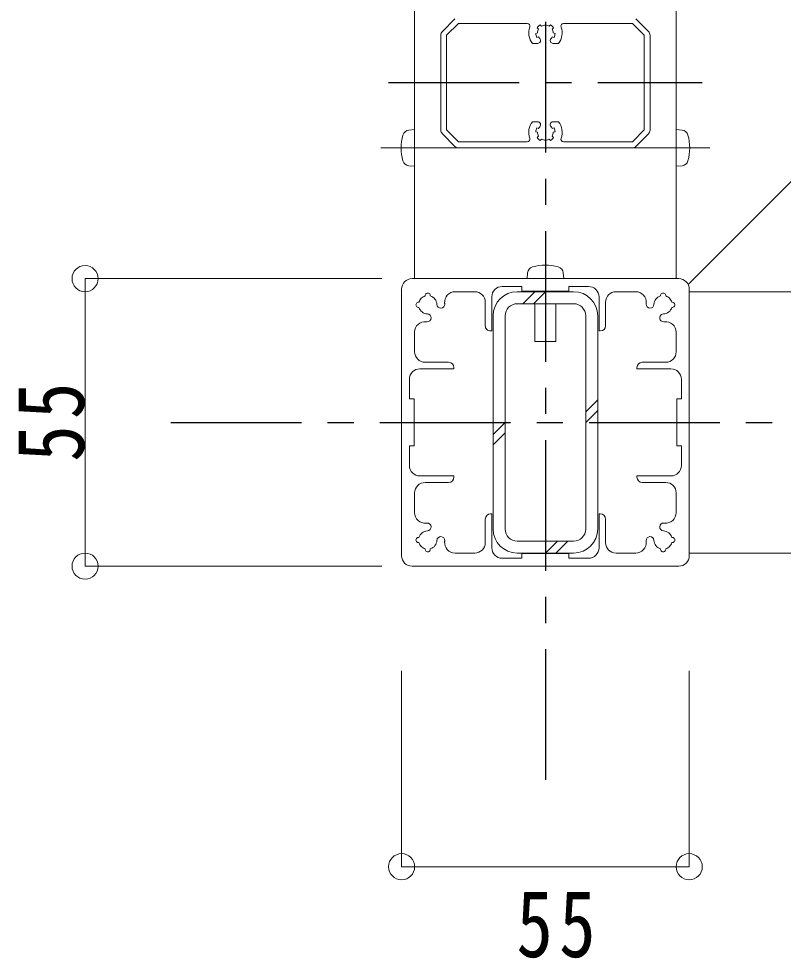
# Model space of a CAD drawing. Units: millimetres at full size, sheet at 1:5. Extents: x -1050 to 1050, y -742 to 742.
# Drawn here: x -252.7 to -106.5, y -354.3 to -174.6 of the extents above; entities that cross this region are included whole.
import ezdxf

# ---------------------------------------------------------------- set-up
doc = ezdxf.new("R2010")
doc.units = ezdxf.units.MM
doc.header["$LTSCALE"] = 5
doc.linetypes.add('CHAIN1', pattern=[8, 5, -1, 1, -1])
doc.layers.add('0-0_通り芯', color=7, linetype='CHAIN1')
for name, color, linetype, lineweight in [('0-3_寸法', 54, 'Continuous', 20), ('0-4_手摺部材', 92, 'Continuous', 20), ('0-5_手すり子', 12, 'Continuous', 20), ('0-9_文字', 3, 'Continuous', 20), ('0-A_支柱', 6, 'Continuous', 20), ('0-B_足元', 4, 'Continuous', 20)]:
    doc.layers.add(name, color=color, linetype=linetype, lineweight=lineweight)
doc.styles.add('ＭＳ ゴシック', font='')
doc.styles.get('ＭＳ ゴシック').set_extended_font_data('MS Gothic')

# ---------------------------------------------------------------- blocks, each defined once
blk = doc.blocks.new('dimension_origin')
at = {"color": 0, "linetype": 'Continuous', "lineweight": -2}
blk.add_circle((0, 0), 1.25, dxfattribs=at)

msp = doc.modelspace()

# ---------------------------------------------------------------- linework, layer by layer
at = {"layer": '0-0_通り芯'}
for p, q in [((-151.98, -95.184), (-151.98, -323.875)), ((-181.98, -186.793), (-121.98, -186.793)), ((-223.631, -251.793), (963.011, -251.793))]:
    msp.add_line(p, q, dxfattribs=at)
at = {"layer": '0-3_寸法'}
for p, q in [((-240, -224.293), (-183.287, -224.293)), ((-240, -224.293), (-240, -279.293)), ((-240, -279.293), (-183.287, -279.293)), ((-179.48, -336.793), (-179.48, -299.293)), ((-124.48, -336.793), (-124.48, -299.293)), ((-179.48, -336.793), (-124.48, -336.793))]:
    msp.add_line(p, q, dxfattribs=at)
at = {"layer": '0-4_手摺部材'}
for p, q in [((-176.98, -224.293), (-176.98, -49.936)), ((-126.98, -224.293), (-126.98, -49.936)), ((-178.099, -195.891), (-176.98, -195.793)), ((-176.98, -195.793), (-176.98, -202.793)), ((-125.861, -195.891), (-126.98, -195.793)), ((-126.98, -195.793), (-126.98, -202.793)), ((-178.099, -202.695), (-176.98, -202.793)), ((-125.861, -202.695), (-126.98, -202.793)), ((-124.48, -226.793), (98.02, -226.793)), ((-124.48, -276.793), (98.02, -276.793))]:
    msp.add_line(p, q, dxfattribs=at)
at = {"layer": '0-4_手摺部材', "linetype": 'CHAIN1'}
for p, q in [((-183.427, -199.293), (-165.2, -199.293)), ((-120.533, -199.293), (-138.76, -199.293))]:
    msp.add_line(p, q, dxfattribs=at)
at = {"layer": '0-4_手摺部材'}
for centre, radius, start, end in [((-170.58, -199.293), 9, 164.11915, 195.88085), ((-177.986, -197.186), 1.3, 95, 164.11915), ((-125.974, -197.186), 1.3, 15.88085, 85), ((-133.38, -199.293), 9, 344.11915, 15.88085), ((-177.986, -201.4), 1.3, 195.88085, 265), ((-125.974, -201.4), 1.3, 275, 344.11915)]:
    msp.add_arc(centre, radius, start, end, dxfattribs=at)
at = {"layer": '0-5_手すり子'}
for p, q in [((-169.273, -174.586), (-171.687, -177)), ((-152.984, -175.739), (-152.73, -175.994)), ((-151.23, -175.994), (-150.975, -175.739)), ((-132.273, -177), (-134.687, -174.586)), ((-153.828, -177.386), (-153.48, -177.293)), ((-153.279, -176.543), (-153.534, -176.288)), ((-150.426, -176.288), (-150.681, -176.543)), ((-150.48, -177.293), (-150.132, -177.386)), ((-154.478, -179.293), (-153.46, -179.293)), ((-153.279, -178.043), (-153.627, -178.136)), ((-150.333, -178.136), (-150.681, -178.043)), ((-150.5, -179.293), (-149.482, -179.293)), ((-153.46, -194.293), (-154.478, -194.293)), ((-153.627, -195.45), (-153.279, -195.543)), ((-150.681, -195.543), (-150.333, -195.45)), ((-149.482, -194.293), (-150.5, -194.293)), ((-171.687, -196.586), (-169.273, -199)), ((-153.48, -196.293), (-153.828, -196.2)), ((-153.534, -197.297), (-153.279, -197.043)), ((-152.73, -197.592), (-152.984, -197.846)), ((-150.975, -197.846), (-151.23, -197.592)), ((-150.681, -197.043), (-150.426, -197.297)), ((-150.132, -196.2), (-150.48, -196.293)), ((-134.687, -199), (-132.273, -196.586)), ((-168.566, -199.293), (-135.394, -199.293))]:
    msp.add_line(p, q, dxfattribs=at)
for points in [[(-155.444, -198.093), (-168.624, -198.093), (-170.88, -195.837), (-170.88, -177.749), (-168.624, -175.493), (-155.444, -175.493)], [(-148.516, -175.493), (-135.336, -175.493), (-133.08, -177.749), (-133.08, -195.837), (-135.336, -198.093), (-148.516, -198.093)], [(-171.98, -177.707), (-171.98, -186.793), (-171.98, -195.879)], [(-131.98, -195.879), (-131.98, -186.793), (-131.98, -177.707)]]:
    msp.add_lwpolyline(points, dxfattribs=at)
for centre, radius, start, end in [((-155.444, -175.993), 0.5, 339.42999, 90), ((-151.98, -177.293), 1.85, 122.88623, 147.11376), ((-151.98, -177.293), 1.5, 89.99998, 119.99994), ((-151.98, -177.293), 1.5, 59.99997, 90), ((-151.98, -177.293), 1.85, 32.88627, 57.11378), ((-148.516, -175.993), 0.5, 90, 200.57), ((-170.98, -177.707), 1, 134.99999, 180), ((-151.98, -177.293), 3.2, 159.42999, 218.68219), ((-151.98, -177.293), 1.85, 182.88625, 207.11372), ((-151.98, -177.293), 1.5, 149.99999, 180), ((-151.98, -177.293), 1.5, 0, 30.00003), ((-151.98, -177.293), 1.85, 332.88629, 357.11378), ((-151.98, -177.293), 3.2, 321.31781, 20.57), ((-132.98, -177.707), 1, 0, 45), ((-153.46, -178.73), 0.563, 270.00001, 44.1682), ((-151.98, -177.293), 1.5, 210.00003, 224.1682), ((-150.5, -178.73), 0.563, 135.83178, 270.00002), ((-151.98, -177.293), 1.5, 315.83178, 330), ((-170.98, -195.879), 1, 180, 225), ((-151.98, -196.293), 3.2, 141.31781, 200.56998), ((-151.98, -196.293), 1.85, 152.88623, 177.11375), ((-153.46, -194.856), 0.563, 315.83178, 90.00002), ((-151.98, -196.293), 1.5, 135.83178, 150), ((-150.5, -194.856), 0.563, 90.00001, 224.1682), ((-151.98, -196.293), 1.5, 30, 44.1682), ((-151.98, -196.293), 1.85, 2.88629, 27.11378), ((-151.98, -196.293), 3.2, 339.43001, 38.68219), ((-132.98, -195.879), 1, 315, 360), ((-155.444, -197.593), 0.5, 270, 20.56998), ((-151.98, -196.293), 1.85, 212.8862, 237.11375), ((-151.98, -196.293), 1.5, 180, 209.99992), ((-151.98, -196.293), 1.5, 240, 270), ((-151.98, -196.293), 1.5, 270, 300.00001), ((-151.98, -196.293), 1.85, 302.88623, 327.11373), ((-151.98, -196.293), 1.5, 329.99999, 360), ((-148.516, -197.593), 0.5, 159.43001, 270), ((-168.566, -198.293), 1, 225, 270), ((-135.394, -198.293), 1, 270, 315)]:
    msp.add_arc(centre, radius, start, end, dxfattribs=at)
at = {"layer": '0-9_文字'}
msp.add_lwpolyline([(-124.674, -225.433), (-86.034, -186.793), (12.716, -186.793)], dxfattribs=at)
at = {"layer": '0-A_支柱'}
for p, q in [((-151.98, -224.293), (-177.48, -224.293)), ((-151.98, -224.293), (-177.48, -224.293)), ((-155.382, -223.174), (-155.48, -224.293)), ((-151.98, -224.293), (-126.48, -224.293)), ((-151.98, -224.293), (-126.48, -224.293)), ((-148.578, -223.174), (-148.48, -224.293)), ((-179.48, -251.793), (-179.48, -226.293)), ((-179.48, -251.793), (-179.48, -226.293)), ((-124.48, -251.793), (-124.48, -226.293)), ((-124.48, -251.793), (-124.48, -226.293)), ((-165.48, -226.793), (-169.254, -226.793)), ((-165.48, -226.793), (-169.254, -226.793)), ((-162.23, -227.793), (-162.23, -234.293)), ((-162.23, -227.793), (-162.23, -234.293)), ((-153.98, -226.693), (-153.98, -226.793)), ((-149.98, -226.793), (-149.98, -226.693)), ((-141.73, -227.793), (-141.73, -234.293)), ((-141.73, -227.793), (-141.73, -234.293)), ((-138.48, -226.793), (-134.706, -226.793)), ((-138.48, -226.793), (-134.706, -226.793)), ((-163.48, -228.793), (-163.48, -233.293)), ((-163.48, -228.793), (-163.48, -233.293)), ((-153.98, -229.093), (-153.98, -236.293)), ((-140.48, -228.793), (-140.48, -233.293)), ((-140.48, -228.793), (-140.48, -233.293)), ((-176.98, -238.293), (-176.98, -234.519)), ((-176.98, -238.293), (-176.98, -234.519)), ((-162.23, -234.293), (-162.48, -234.293)), ((-162.23, -234.293), (-162.48, -234.293)), ((-141.73, -234.293), (-141.48, -234.293)), ((-141.73, -234.293), (-141.48, -234.293)), ((-126.98, -238.293), (-126.98, -234.519)), ((-126.98, -238.293), (-126.98, -234.519)), ((-174.98, -240.293), (-170.48, -240.293)), ((-174.98, -240.293), (-170.48, -240.293)), ((-128.98, -240.293), (-133.48, -240.293)), ((-128.98, -240.293), (-133.48, -240.293)), ((-175.98, -241.543), (-169.48, -241.543)), ((-175.98, -241.543), (-169.48, -241.543)), ((-169.48, -241.543), (-169.48, -241.293)), ((-169.48, -241.543), (-169.48, -241.293)), ((-134.48, -241.543), (-134.48, -241.293)), ((-134.48, -241.543), (-134.48, -241.293)), ((-127.98, -241.543), (-134.48, -241.543)), ((-127.98, -241.543), (-134.48, -241.543)), ((-179.48, -251.793), (-179.48, -277.293)), ((-124.48, -251.793), (-124.48, -277.293)), ((-175.98, -262.043), (-169.48, -262.043)), ((-169.48, -262.043), (-169.48, -262.293)), ((-134.48, -262.043), (-134.48, -262.293)), ((-127.98, -262.043), (-134.48, -262.043)), ((-174.98, -263.293), (-170.48, -263.293)), ((-128.98, -263.293), (-133.48, -263.293)), ((-176.98, -265.293), (-176.98, -269.067)), ((-126.98, -265.293), (-126.98, -269.067)), ((-162.23, -269.293), (-162.48, -269.293)), ((-162.23, -275.793), (-162.23, -269.293)), ((-141.73, -269.293), (-141.48, -269.293)), ((-141.73, -275.793), (-141.73, -269.293)), ((-163.48, -274.793), (-163.48, -270.293)), ((-140.48, -274.793), (-140.48, -270.293)), ((-165.48, -276.793), (-169.254, -276.793)), ((-138.48, -276.793), (-134.706, -276.793)), ((-151.98, -279.293), (-177.48, -279.293)), ((-151.98, -279.293), (-126.48, -279.293))]:
    msp.add_line(p, q, dxfattribs=at)
for points in [[(-151.98, -226.693), (-156.48, -226.693), (-156.48, -225.793), (-160.23, -225.793)], [(-151.98, -226.693), (-156.48, -226.693), (-156.48, -225.793), (-160.23, -225.793)], [(-151.98, -226.693), (-147.48, -226.693), (-147.48, -225.793), (-143.73, -225.793)], [(-151.98, -226.693), (-147.48, -226.693), (-147.48, -225.793), (-143.73, -225.793)], [(-153.98, -236.293), (-149.98, -236.293), (-149.98, -229.093)], [(-177.08, -251.793), (-177.08, -247.293), (-177.98, -247.293), (-177.98, -243.543)], [(-177.08, -251.793), (-177.08, -247.293), (-177.98, -247.293), (-177.98, -243.543)], [(-126.88, -251.793), (-126.88, -247.293), (-125.98, -247.293), (-125.98, -243.543)], [(-126.88, -251.793), (-126.88, -247.293), (-125.98, -247.293), (-125.98, -243.543)], [(-177.08, -251.793), (-177.08, -256.293), (-177.98, -256.293), (-177.98, -260.043)], [(-126.88, -251.793), (-126.88, -256.293), (-125.98, -256.293), (-125.98, -260.043)], [(-151.98, -276.893), (-156.48, -276.893), (-156.48, -277.793), (-160.23, -277.793)], [(-151.98, -276.893), (-147.48, -276.893), (-147.48, -277.793), (-143.73, -277.793)]]:
    msp.add_lwpolyline(points, dxfattribs=at)
for centre, radius, start, end in [((-154.087, -223.287), 1.3, 105.88085, 175), ((-151.98, -230.693), 9, 74.11915, 105.88085), ((-149.873, -223.287), 1.3, 5, 74.11915), ((-177.48, -226.293), 2, 89.99998, 134.99997), ((-177.48, -226.293), 2, 89.99998, 134.99997), ((-126.48, -226.293), 2, 45.00003, 90.00002), ((-126.48, -226.293), 2, 45.00003, 90.00002), ((-177.48, -226.293), 2, 135.00001, 180), ((-177.48, -226.293), 2, 135.00001, 180), ((-160.23, -227.793), 2, 89.99998, 180.00002), ((-160.23, -227.793), 2, 89.99998, 180.00002), ((-143.73, -227.793), 2, 359.99998, 90.00002), ((-143.73, -227.793), 2, 359.99998, 90.00002), ((-126.48, -226.293), 2, 0, 44.99999), ((-126.48, -226.293), 2, 0, 44.99999), ((-174.48, -229.293), 1.75, 135, 163.57358), ((-174.48, -229.293), 1.75, 135, 163.57358), ((-174.48, -229.293), 1.75, 106.42643, 135), ((-174.48, -229.293), 1.75, 106.42643, 135), ((-174.48, -227.543), 0.5, 351.78674, 188.21321), ((-174.48, -227.543), 0.5, 351.78674, 188.21321), ((-174.48, -229.293), 1.75, 2.45761, 73.57357), ((-174.48, -229.293), 1.75, 2.45761, 73.57357), ((-169.254, -228.793), 2, 89.99998, 185.46501), ((-169.254, -228.793), 2, 89.99998, 185.46501), ((-165.48, -228.793), 2, 0.00002, 90), ((-165.48, -228.793), 2, 0.00002, 90), ((-138.48, -228.793), 2, 90, 179.99998), ((-138.48, -228.793), 2, 90, 179.99998), ((-134.706, -228.793), 2, 354.53499, 90.00002), ((-134.706, -228.793), 2, 354.53499, 90.00002), ((-129.48, -229.293), 1.75, 106.42643, 177.54239), ((-129.48, -229.293), 1.75, 106.42643, 177.54239), ((-129.48, -227.543), 0.5, 351.78679, 188.21326), ((-129.48, -227.543), 0.5, 351.78679, 188.21326), ((-129.48, -229.293), 1.75, 45, 73.57357), ((-129.48, -229.293), 1.75, 45, 73.57357), ((-129.48, -229.293), 1.75, 16.42642, 45), ((-129.48, -229.293), 1.75, 16.42642, 45), ((-176.23, -229.293), 0.5, 81.78679, 278.21321), ((-176.23, -229.293), 0.5, 81.78679, 278.21321), ((-174.48, -229.293), 1.75, 196.42642, 267.5424), ((-174.48, -229.293), 1.75, 196.42642, 267.5424), ((-171.982, -229.186), 0.75, 182.4576, 2.45754), ((-171.982, -229.186), 0.75, 182.4576, 2.45754), ((-174.48, -229.293), 3.25, 2.45759, 5.46502), ((-174.48, -229.293), 3.25, 2.45759, 5.46502), ((-131.978, -229.186), 0.75, 177.54246, 357.5424), ((-131.978, -229.186), 0.75, 177.54246, 357.5424), ((-129.48, -229.293), 3.25, 174.53498, 177.54241), ((-129.48, -229.293), 3.25, 174.53498, 177.54241), ((-129.48, -229.293), 1.75, 272.4576, 343.57358), ((-129.48, -229.293), 1.75, 272.4576, 343.57358), ((-127.73, -229.293), 0.5, 261.78679, 98.21321), ((-127.73, -229.293), 0.5, 261.78679, 98.21321), ((-174.587, -231.791), 0.75, 267.5424, 87.5424), ((-174.587, -231.791), 0.75, 267.5424, 87.5424), ((-129.373, -231.791), 0.75, 92.4576, 272.4576), ((-129.373, -231.791), 0.75, 92.4576, 272.4576), ((-174.98, -234.519), 2, 84.53498, 180), ((-174.98, -234.519), 2, 84.53498, 180), ((-174.48, -229.293), 3.25, 264.53498, 267.5424), ((-174.48, -229.293), 3.25, 264.53498, 267.5424), ((-162.48, -233.293), 1, 180.00002, 270.00002), ((-162.48, -233.293), 1, 180.00002, 270.00002), ((-141.48, -233.293), 1, 269.99998, 359.99998), ((-141.48, -233.293), 1, 269.99998, 359.99998), ((-129.48, -229.293), 3.25, 272.4576, 275.46502), ((-129.48, -229.293), 3.25, 272.4576, 275.46502), ((-128.98, -234.519), 2, 0, 95.46502), ((-128.98, -234.519), 2, 0, 95.46502), ((-174.98, -238.293), 2, 180, 270), ((-174.98, -238.293), 2, 180, 270), ((-128.98, -238.293), 2, 270, 360), ((-128.98, -238.293), 2, 270, 360), ((-170.48, -241.293), 1, 0, 90), ((-170.48, -241.293), 1, 0, 90), ((-133.48, -241.293), 1, 90, 180), ((-133.48, -241.293), 1, 90, 180), ((-175.98, -243.543), 2, 90, 180), ((-175.98, -243.543), 2, 90, 180), ((-127.98, -243.543), 2, 0, 90), ((-127.98, -243.543), 2, 0, 90), ((-175.98, -260.043), 2, 180, 270), ((-127.98, -260.043), 2, 270, 360), ((-170.48, -262.293), 1, 270, 360), ((-133.48, -262.293), 1, 180, 270), ((-174.98, -265.293), 2, 90, 180), ((-128.98, -265.293), 2, 0, 90), ((-174.98, -269.067), 2, 180, 275.46502), ((-162.48, -270.293), 1, 89.99998, 179.99998), ((-141.48, -270.293), 1, 0.00002, 90.00002), ((-128.98, -269.067), 2, 264.53498, 360), ((-174.48, -274.293), 3.25, 92.4576, 95.46502), ((-174.587, -271.795), 0.75, 272.4576, 92.4576), ((-129.373, -271.795), 0.75, 87.5424, 267.5424), ((-129.48, -274.293), 3.25, 84.53498, 87.5424), ((-174.48, -274.293), 1.75, 92.4576, 163.57358), ((-129.48, -274.293), 1.75, 16.42642, 87.5424), ((-176.23, -274.293), 0.5, 81.78679, 278.21321), ((-174.48, -274.293), 1.75, 196.42642, 225), ((-174.48, -274.293), 1.75, 286.42643, 357.54239), ((-171.982, -274.4), 0.75, 357.54246, 177.5424), ((-169.254, -274.793), 2, 174.53499, 270.00002), ((-174.48, -274.293), 3.25, 354.53498, 357.54241), ((-165.48, -274.793), 2, 270, 359.99998), ((-138.48, -274.793), 2, 180.00002, 270), ((-134.706, -274.793), 2, 269.99998, 5.46501), ((-131.978, -274.4), 0.75, 2.4576, 182.45754), ((-129.48, -274.293), 3.25, 182.45759, 185.46502), ((-129.48, -274.293), 1.75, 182.45761, 253.57357), ((-129.48, -274.293), 1.75, 315, 343.57358), ((-127.73, -274.293), 0.5, 261.78679, 98.21321), ((-174.48, -274.293), 1.75, 225, 253.57357), ((-174.48, -276.043), 0.5, 171.78679, 8.21326), ((-160.23, -275.793), 2, 179.99998, 270.00002), ((-143.73, -275.793), 2, 269.99998, 0.00002), ((-129.48, -276.043), 0.5, 171.78674, 8.21321), ((-129.48, -274.293), 1.75, 286.42643, 315), ((-177.48, -277.293), 2, 180, 224.99999), ((-126.48, -277.293), 2, 315.00001, 360), ((-177.48, -277.293), 2, 225.00003, 270.00002), ((-126.48, -277.293), 2, 269.99998, 314.99997)]:
    msp.add_arc(centre, radius, start, end, dxfattribs=at)
at = {"layer": '0-B_足元'}
for p, q in [((-157.38, -226.793), (-146.58, -226.793)), ((-153.98, -226.793), (-156.28, -229.093)), ((-151.98, -226.793), (-154.28, -229.093)), ((-146.58, -229.093), (-157.38, -229.093)), ((-161.98, -272.193), (-161.98, -231.393)), ((-159.68, -272.193), (-159.68, -231.393)), ((-144.28, -272.193), (-144.28, -231.393)), ((-141.98, -272.193), (-141.98, -231.393)), ((-141.98, -247.493), (-144.28, -249.793)), ((-141.98, -249.493), (-144.28, -251.793)), ((-159.68, -251.793), (-161.98, -254.093)), ((-159.68, -253.793), (-161.98, -256.093)), ((-146.58, -274.493), (-157.38, -274.493)), ((-149.68, -274.493), (-151.98, -276.793)), ((-147.68, -274.493), (-149.98, -276.793)), ((-146.58, -276.793), (-157.38, -276.793))]:
    msp.add_line(p, q, dxfattribs=at)
for centre, radius, start, end in [((-157.38, -231.393), 4.6, 90, 180), ((-146.58, -231.393), 4.6, 0, 90), ((-157.38, -231.393), 2.3, 90, 180), ((-146.58, -231.393), 2.3, 0, 90), ((-157.38, -272.193), 4.6, 180, 270), ((-157.38, -272.193), 2.3, 180, 270), ((-146.58, -272.193), 2.3, 270, 360), ((-146.58, -272.193), 4.6, 270, 360)]:
    msp.add_arc(centre, radius, start, end, dxfattribs=at)

# ---------------------------------------------------------------- block references
at = {"layer": '0-3_寸法', "xscale": 2, "yscale": 2}
for p, rotation in [((-240, -224.293), 90), ((-240, -279.293), 270), ((-179.48, -336.793), 180)]:
    msp.add_blockref('dimension_origin', p, dxfattribs=dict(at, rotation=rotation))
msp.add_blockref('dimension_origin', (-124.48, -336.793), dxfattribs=at)

# ---------------------------------------------------------------- texts
at = {"layer": '0-3_寸法', "insert": (-240, -259.322), "char_height": 12.83, "attachment_point": 7, "rotation": 90, "style": 'ＭＳ ゴシック'}
msp.add_mtext('\\T1.17;\\W0.8;55', dxfattribs=at)
at = {"layer": '0-3_寸法', "insert": (-157.524, -354.293), "char_height": 12.83, "attachment_point": 7, "style": 'ＭＳ ゴシック'}
msp.add_mtext('\\T1.17;\\W0.8;55', dxfattribs=at)

doc.saveas('drawing.dxf')
